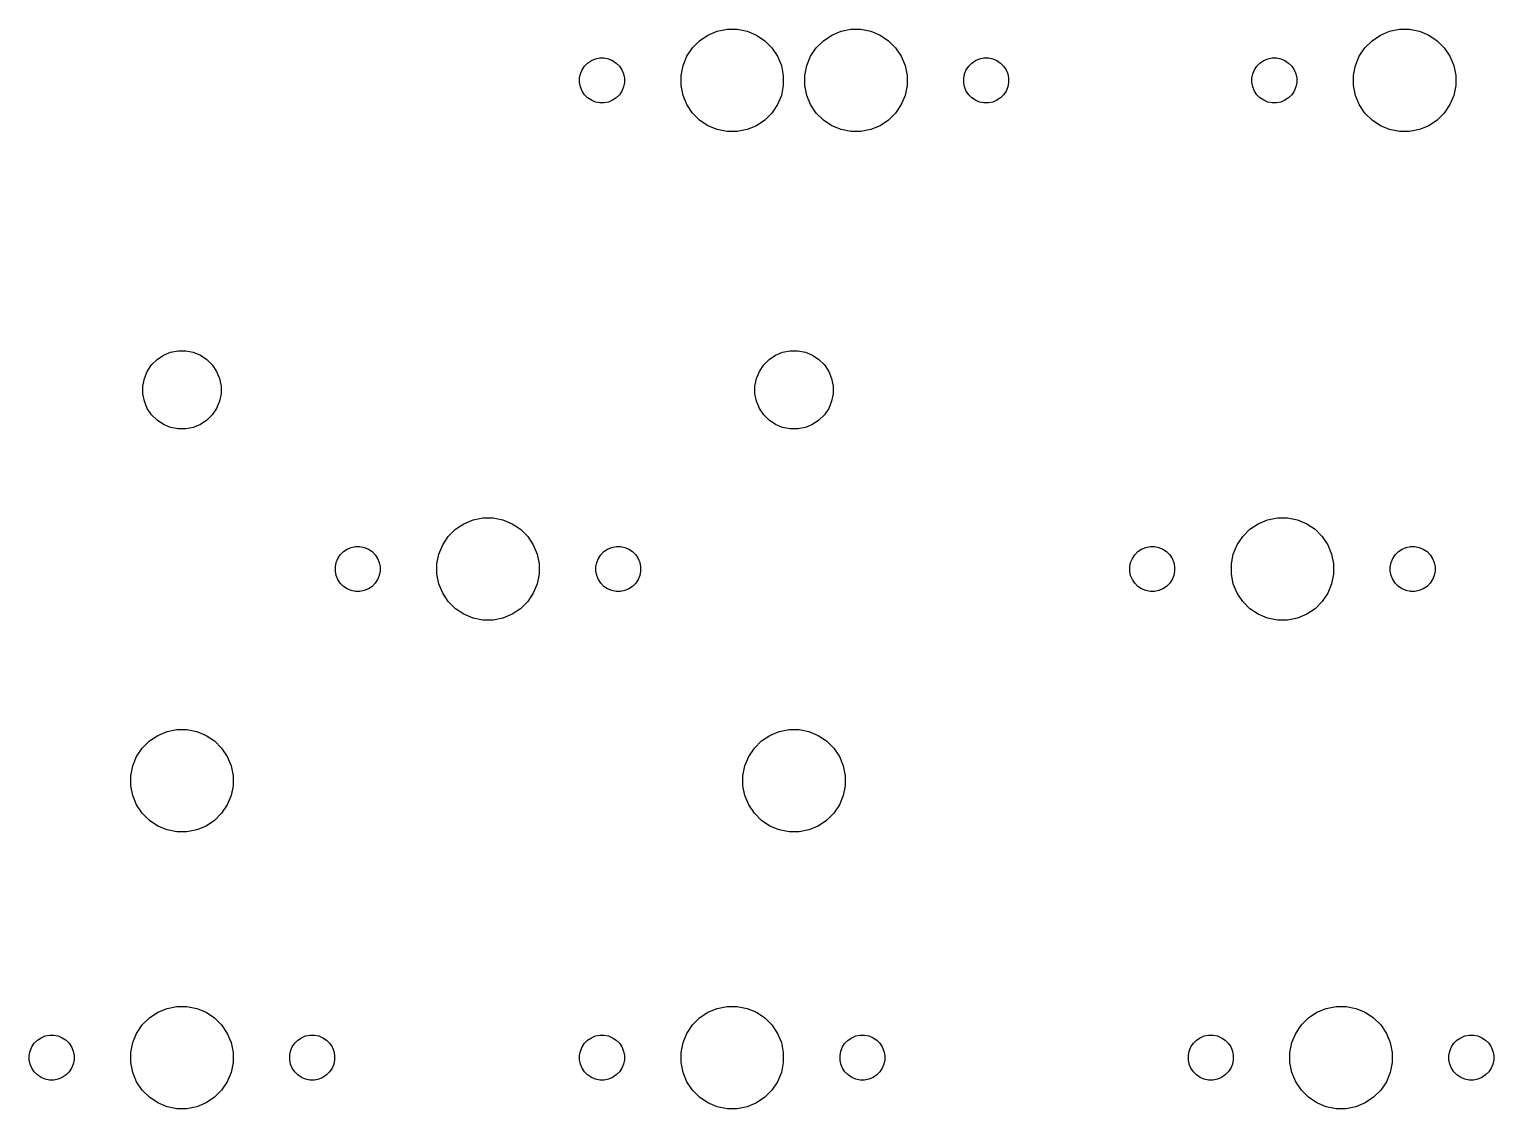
# Model space of a CAD drawing. Extents: x -26.1 to -7.5, y -7.6 to -2.3.
# Drawn here: x -21.389 to -19.141, y -6.548 to -4.891 of the extents above; entities that cross this region are included whole.
import ezdxf

# ---------------------------------------------------------------- set-up
doc = ezdxf.new("R2010")
doc.units = 0
doc.header["$MEASUREMENT"] = 0
doc.layers.add('BLACK', color=7, linetype='CONTINUOUS')

msp = doc.modelspace()

# ---------------------------------------------------------------- linework, layer by layer
at = {"layer": 'BLACK', "linetype": 'CONTINUOUS'}
for p, q in [((-20.36, -4.90903), (-20.3472, -4.90043)), ((-20.3472, -4.90043), (-20.3329, -4.89452)), ((-20.3329, -4.89452), (-20.3177, -4.8915)), ((-20.3177, -4.8915), (-20.3023, -4.8915)), ((-20.3023, -4.8915), (-20.2871, -4.89452)), ((-20.2871, -4.89452), (-20.2728, -4.90043)), ((-20.2728, -4.90043), (-20.26, -4.90903)), ((-20.17, -4.90903), (-20.1572, -4.90043)), ((-20.1572, -4.90043), (-20.1429, -4.89452)), ((-20.1429, -4.89452), (-20.1277, -4.8915)), ((-20.1277, -4.8915), (-20.1123, -4.8915)), ((-20.1123, -4.8915), (-20.0971, -4.89452)), ((-20.0971, -4.89452), (-20.0828, -4.90043)), ((-20.0828, -4.90043), (-20.07, -4.90903)), ((-19.3275, -4.90903), (-19.3147, -4.90043)), ((-19.3147, -4.90043), (-19.3004, -4.89452)), ((-19.3004, -4.89452), (-19.2852, -4.8915)), ((-19.2852, -4.8915), (-19.2698, -4.8915)), ((-19.2698, -4.8915), (-19.2546, -4.89452)), ((-19.2546, -4.89452), (-19.2403, -4.90043)), ((-19.2403, -4.90043), (-19.2275, -4.90903)), ((-20.3796, -4.93282), (-20.371, -4.91996)), ((-20.371, -4.91996), (-20.36, -4.90903)), ((-20.26, -4.90903), (-20.249, -4.91996)), ((-20.249, -4.91996), (-20.2404, -4.93282)), ((-20.1896, -4.93282), (-20.181, -4.91996)), ((-20.181, -4.91996), (-20.17, -4.90903)), ((-20.07, -4.90903), (-20.059, -4.91996)), ((-20.059, -4.91996), (-20.0504, -4.93282)), ((-19.3471, -4.93282), (-19.3385, -4.91996)), ((-19.3385, -4.91996), (-19.3275, -4.90903)), ((-19.2275, -4.90903), (-19.2165, -4.91996)), ((-19.2165, -4.91996), (-19.2079, -4.93282)), ((-20.5368, -4.94804), (-20.532, -4.94324)), ((-20.532, -4.94324), (-20.5263, -4.93947)), ((-20.5263, -4.93947), (-20.52, -4.93688)), ((-20.52, -4.93688), (-20.5134, -4.93555)), ((-20.5134, -4.93555), (-20.5066, -4.93555)), ((-20.5066, -4.93555), (-20.5, -4.93688)), ((-20.5, -4.93688), (-20.4937, -4.93947)), ((-20.4937, -4.93947), (-20.488, -4.94324)), ((-20.488, -4.94324), (-20.4832, -4.94804)), ((-20.3885, -4.96227), (-20.3855, -4.9471)), ((-20.3855, -4.9471), (-20.3796, -4.93282)), ((-20.2404, -4.93282), (-20.2345, -4.9471)), ((-20.2345, -4.9471), (-20.2315, -4.96227)), ((-20.1985, -4.96227), (-20.1955, -4.9471)), ((-20.1955, -4.9471), (-20.1896, -4.93282)), ((-20.0504, -4.93282), (-20.0445, -4.9471)), ((-20.0445, -4.9471), (-20.0415, -4.96227)), ((-19.9468, -4.94804), (-19.942, -4.94324)), ((-19.942, -4.94324), (-19.9363, -4.93947)), ((-19.9363, -4.93947), (-19.93, -4.93688)), ((-19.93, -4.93688), (-19.9234, -4.93555)), ((-19.9234, -4.93555), (-19.9166, -4.93555)), ((-19.9166, -4.93555), (-19.91, -4.93688)), ((-19.91, -4.93688), (-19.9037, -4.93947)), ((-19.9037, -4.93947), (-19.898, -4.94324)), ((-19.898, -4.94324), (-19.8932, -4.94804)), ((-19.5043, -4.94804), (-19.4995, -4.94324)), ((-19.4995, -4.94324), (-19.4938, -4.93947)), ((-19.4938, -4.93947), (-19.4875, -4.93688)), ((-19.4875, -4.93688), (-19.4809, -4.93555)), ((-19.4809, -4.93555), (-19.4741, -4.93555)), ((-19.4741, -4.93555), (-19.4675, -4.93688)), ((-19.4675, -4.93688), (-19.4612, -4.93947)), ((-19.4612, -4.93947), (-19.4555, -4.94324)), ((-19.4555, -4.94324), (-19.4507, -4.94804)), ((-19.356, -4.96227), (-19.353, -4.9471)), ((-19.353, -4.9471), (-19.3471, -4.93282)), ((-19.2079, -4.93282), (-19.202, -4.9471)), ((-19.202, -4.9471), (-19.199, -4.96227)), ((-20.5444, -4.96661), (-20.5431, -4.95995)), ((-20.5444, -4.97339), (-20.5444, -4.96661)), ((-20.5431, -4.95995), (-20.5405, -4.95368)), ((-20.5405, -4.95368), (-20.5368, -4.94804)), ((-20.4832, -4.94804), (-20.4795, -4.95368)), ((-20.4795, -4.95368), (-20.4769, -4.95995)), ((-20.4769, -4.95995), (-20.4756, -4.96661)), ((-20.4756, -4.96661), (-20.4756, -4.97339)), ((-20.3885, -4.97773), (-20.3885, -4.96227)), ((-20.2315, -4.96227), (-20.2315, -4.97773)), ((-20.1985, -4.97773), (-20.1985, -4.96227)), ((-20.0415, -4.96227), (-20.0415, -4.97773)), ((-19.9544, -4.96661), (-19.9531, -4.95995)), ((-19.9544, -4.97339), (-19.9544, -4.96661)), ((-19.9531, -4.95995), (-19.9505, -4.95368)), ((-19.9505, -4.95368), (-19.9468, -4.94804)), ((-19.8932, -4.94804), (-19.8895, -4.95368)), ((-19.8895, -4.95368), (-19.8869, -4.95995)), ((-19.8869, -4.95995), (-19.8856, -4.96661)), ((-19.8856, -4.96661), (-19.8856, -4.97339)), ((-19.5119, -4.96661), (-19.5106, -4.95995)), ((-19.5119, -4.97339), (-19.5119, -4.96661)), ((-19.5106, -4.95995), (-19.508, -4.95368)), ((-19.508, -4.95368), (-19.5043, -4.94804)), ((-19.4507, -4.94804), (-19.447, -4.95368)), ((-19.447, -4.95368), (-19.4444, -4.95995)), ((-19.4444, -4.95995), (-19.4431, -4.96661)), ((-19.4431, -4.96661), (-19.4431, -4.97339)), ((-19.356, -4.97773), (-19.356, -4.96227)), ((-19.199, -4.96227), (-19.199, -4.97773)), ((-20.5431, -4.98005), (-20.5444, -4.97339)), ((-20.5405, -4.98632), (-20.5431, -4.98005)), ((-20.5368, -4.99196), (-20.5405, -4.98632)), ((-20.532, -4.99676), (-20.5368, -4.99196)), ((-20.4832, -4.99196), (-20.488, -4.99676)), ((-20.4795, -4.98632), (-20.4832, -4.99196)), ((-20.4769, -4.98005), (-20.4795, -4.98632)), ((-20.4756, -4.97339), (-20.4769, -4.98005)), ((-20.3855, -4.9929), (-20.3885, -4.97773)), ((-20.2315, -4.97773), (-20.2345, -4.9929)), ((-20.1955, -4.9929), (-20.1985, -4.97773)), ((-20.0415, -4.97773), (-20.0445, -4.9929)), ((-19.9531, -4.98005), (-19.9544, -4.97339)), ((-19.9505, -4.98632), (-19.9531, -4.98005)), ((-19.9468, -4.99196), (-19.9505, -4.98632)), ((-19.942, -4.99676), (-19.9468, -4.99196)), ((-19.8932, -4.99196), (-19.898, -4.99676)), ((-19.8895, -4.98632), (-19.8932, -4.99196)), ((-19.8869, -4.98005), (-19.8895, -4.98632)), ((-19.8856, -4.97339), (-19.8869, -4.98005)), ((-19.5106, -4.98005), (-19.5119, -4.97339)), ((-19.508, -4.98632), (-19.5106, -4.98005)), ((-19.5043, -4.99196), (-19.508, -4.98632)), ((-19.4995, -4.99676), (-19.5043, -4.99196)), ((-19.4507, -4.99196), (-19.4555, -4.99676)), ((-19.447, -4.98632), (-19.4507, -4.99196)), ((-19.4444, -4.98005), (-19.447, -4.98632)), ((-19.4431, -4.97339), (-19.4444, -4.98005)), ((-19.353, -4.9929), (-19.356, -4.97773)), ((-19.199, -4.97773), (-19.202, -4.9929)), ((-20.5263, -5.00053), (-20.532, -4.99676)), ((-20.52, -5.00312), (-20.5263, -5.00053)), ((-20.5134, -5.00445), (-20.52, -5.00312)), ((-20.5066, -5.00445), (-20.5134, -5.00445)), ((-20.5, -5.00312), (-20.5066, -5.00445)), ((-20.4937, -5.00053), (-20.5, -5.00312)), ((-20.488, -4.99676), (-20.4937, -5.00053)), ((-20.3796, -5.00718), (-20.3855, -4.9929)), ((-20.371, -5.02004), (-20.3796, -5.00718)), ((-20.2404, -5.00718), (-20.249, -5.02004)), ((-20.2345, -4.9929), (-20.2404, -5.00718)), ((-20.1896, -5.00718), (-20.1955, -4.9929)), ((-20.181, -5.02004), (-20.1896, -5.00718)), ((-20.0504, -5.00718), (-20.059, -5.02004)), ((-20.0445, -4.9929), (-20.0504, -5.00718)), ((-19.9363, -5.00053), (-19.942, -4.99676)), ((-19.93, -5.00312), (-19.9363, -5.00053)), ((-19.9234, -5.00445), (-19.93, -5.00312)), ((-19.9166, -5.00445), (-19.9234, -5.00445)), ((-19.91, -5.00312), (-19.9166, -5.00445)), ((-19.9037, -5.00053), (-19.91, -5.00312)), ((-19.898, -4.99676), (-19.9037, -5.00053)), ((-19.4938, -5.00053), (-19.4995, -4.99676)), ((-19.4875, -5.00312), (-19.4938, -5.00053)), ((-19.4809, -5.00445), (-19.4875, -5.00312)), ((-19.4741, -5.00445), (-19.4809, -5.00445)), ((-19.4675, -5.00312), (-19.4741, -5.00445)), ((-19.4612, -5.00053), (-19.4675, -5.00312)), ((-19.4555, -4.99676), (-19.4612, -5.00053)), ((-19.3471, -5.00718), (-19.353, -4.9929)), ((-19.3385, -5.02004), (-19.3471, -5.00718)), ((-19.2079, -5.00718), (-19.2165, -5.02004)), ((-19.202, -4.9929), (-19.2079, -5.00718)), ((-20.36, -5.03097), (-20.371, -5.02004)), ((-20.3472, -5.03957), (-20.36, -5.03097)), ((-20.26, -5.03097), (-20.2728, -5.03957)), ((-20.249, -5.02004), (-20.26, -5.03097)), ((-20.17, -5.03097), (-20.181, -5.02004)), ((-20.1572, -5.03957), (-20.17, -5.03097)), ((-20.07, -5.03097), (-20.0828, -5.03957)), ((-20.059, -5.02004), (-20.07, -5.03097)), ((-19.3275, -5.03097), (-19.3385, -5.02004)), ((-19.3147, -5.03957), (-19.3275, -5.03097)), ((-19.2275, -5.03097), (-19.2403, -5.03957)), ((-19.2165, -5.02004), (-19.2275, -5.03097)), ((-20.3329, -5.04548), (-20.3472, -5.03957)), ((-20.3177, -5.0485), (-20.3329, -5.04548)), ((-20.3023, -5.0485), (-20.3177, -5.0485)), ((-20.2871, -5.04548), (-20.3023, -5.0485)), ((-20.2728, -5.03957), (-20.2871, -5.04548)), ((-20.1429, -5.04548), (-20.1572, -5.03957)), ((-20.1277, -5.0485), (-20.1429, -5.04548)), ((-20.1123, -5.0485), (-20.1277, -5.0485)), ((-20.0971, -5.04548), (-20.1123, -5.0485)), ((-20.0828, -5.03957), (-20.0971, -5.04548)), ((-19.3004, -5.04548), (-19.3147, -5.03957)), ((-19.2852, -5.0485), (-19.3004, -5.04548)), ((-19.2698, -5.0485), (-19.2852, -5.0485)), ((-19.2546, -5.04548), (-19.2698, -5.0485)), ((-19.2403, -5.03957), (-19.2546, -5.04548)), ((-21.1932, -5.39839), (-21.1834, -5.39183)), ((-21.1834, -5.39183), (-21.1725, -5.38731)), ((-21.1725, -5.38731), (-21.1609, -5.385)), ((-21.1609, -5.385), (-21.1491, -5.385)), ((-21.1491, -5.385), (-21.1375, -5.38731)), ((-21.1375, -5.38731), (-21.1266, -5.39183)), ((-21.1266, -5.39183), (-21.1168, -5.39839)), ((-20.2532, -5.39839), (-20.2434, -5.39183)), ((-20.2434, -5.39183), (-20.2325, -5.38731)), ((-20.2325, -5.38731), (-20.2209, -5.385)), ((-20.2209, -5.385), (-20.2091, -5.385)), ((-20.2091, -5.385), (-20.1975, -5.38731)), ((-20.1975, -5.38731), (-20.1866, -5.39183)), ((-20.1866, -5.39183), (-20.1768, -5.39839)), ((-21.2127, -5.4275), (-21.2082, -5.41658)), ((-21.2082, -5.41658), (-21.2016, -5.40675)), ((-21.2016, -5.40675), (-21.1932, -5.39839)), ((-21.1168, -5.39839), (-21.1084, -5.40675)), ((-21.1084, -5.40675), (-21.1018, -5.41658)), ((-21.1018, -5.41658), (-21.0973, -5.4275)), ((-20.2727, -5.4275), (-20.2682, -5.41658)), ((-20.2682, -5.41658), (-20.2616, -5.40675)), ((-20.2616, -5.40675), (-20.2532, -5.39839)), ((-20.1768, -5.39839), (-20.1684, -5.40675)), ((-20.1684, -5.40675), (-20.1618, -5.41658)), ((-20.1618, -5.41658), (-20.1573, -5.4275)), ((-21.215, -5.43909), (-21.2127, -5.4275)), ((-21.215, -5.45091), (-21.215, -5.43909)), ((-21.0973, -5.4275), (-21.095, -5.43909)), ((-21.095, -5.43909), (-21.095, -5.45091)), ((-20.275, -5.43909), (-20.2727, -5.4275)), ((-20.275, -5.45091), (-20.275, -5.43909)), ((-20.1573, -5.4275), (-20.155, -5.43909)), ((-20.155, -5.43909), (-20.155, -5.45091)), ((-21.2127, -5.4625), (-21.215, -5.45091)), ((-21.2082, -5.47342), (-21.2127, -5.4625)), ((-21.0973, -5.4625), (-21.1018, -5.47342)), ((-21.095, -5.45091), (-21.0973, -5.4625)), ((-20.2727, -5.4625), (-20.275, -5.45091)), ((-20.2682, -5.47342), (-20.2727, -5.4625)), ((-20.1573, -5.4625), (-20.1618, -5.47342)), ((-20.155, -5.45091), (-20.1573, -5.4625)), ((-21.2016, -5.48325), (-21.2082, -5.47342)), ((-21.1932, -5.49161), (-21.2016, -5.48325)), ((-21.1084, -5.48325), (-21.1168, -5.49161)), ((-21.1018, -5.47342), (-21.1084, -5.48325)), ((-20.2616, -5.48325), (-20.2682, -5.47342)), ((-20.2532, -5.49161), (-20.2616, -5.48325)), ((-20.1684, -5.48325), (-20.1768, -5.49161)), ((-20.1618, -5.47342), (-20.1684, -5.48325)), ((-21.1834, -5.49817), (-21.1932, -5.49161)), ((-21.1725, -5.50269), (-21.1834, -5.49817)), ((-21.1609, -5.505), (-21.1725, -5.50269)), ((-21.1491, -5.505), (-21.1609, -5.505)), ((-21.1375, -5.50269), (-21.1491, -5.505)), ((-21.1266, -5.49817), (-21.1375, -5.50269)), ((-21.1168, -5.49161), (-21.1266, -5.49817)), ((-20.2434, -5.49817), (-20.2532, -5.49161)), ((-20.2325, -5.50269), (-20.2434, -5.49817)), ((-20.2209, -5.505), (-20.2325, -5.50269)), ((-20.2091, -5.505), (-20.2209, -5.505)), ((-20.1975, -5.50269), (-20.2091, -5.505)), ((-20.1866, -5.49817), (-20.1975, -5.50269)), ((-20.1768, -5.49161), (-20.1866, -5.49817)), ((-20.7079, -5.64452), (-20.6927, -5.6415)), ((-20.6927, -5.6415), (-20.6773, -5.6415)), ((-20.6773, -5.6415), (-20.6621, -5.64452)), ((-19.4879, -5.64452), (-19.4727, -5.6415)), ((-19.4727, -5.6415), (-19.4573, -5.6415)), ((-19.4573, -5.6415), (-19.4421, -5.64452)), ((-20.746, -5.66996), (-20.735, -5.65903)), ((-20.735, -5.65903), (-20.7222, -5.65043)), ((-20.7222, -5.65043), (-20.7079, -5.64452)), ((-20.6621, -5.64452), (-20.6478, -5.65043)), ((-20.6478, -5.65043), (-20.635, -5.65903)), ((-20.635, -5.65903), (-20.624, -5.66996)), ((-19.526, -5.66996), (-19.515, -5.65903)), ((-19.515, -5.65903), (-19.5022, -5.65043)), ((-19.5022, -5.65043), (-19.4879, -5.64452)), ((-19.4421, -5.64452), (-19.4278, -5.65043)), ((-19.4278, -5.65043), (-19.415, -5.65903)), ((-19.415, -5.65903), (-19.404, -5.66996)), ((-20.9013, -5.68947), (-20.895, -5.68688)), ((-20.895, -5.68688), (-20.8884, -5.68555)), ((-20.8884, -5.68555), (-20.8816, -5.68555)), ((-20.8816, -5.68555), (-20.875, -5.68688)), ((-20.875, -5.68688), (-20.8687, -5.68947)), ((-20.7605, -5.6971), (-20.7546, -5.68282)), ((-20.7546, -5.68282), (-20.746, -5.66996)), ((-20.624, -5.66996), (-20.6154, -5.68282)), ((-20.6154, -5.68282), (-20.6095, -5.6971)), ((-20.5013, -5.68947), (-20.495, -5.68688)), ((-20.495, -5.68688), (-20.4884, -5.68555)), ((-20.4884, -5.68555), (-20.4816, -5.68555)), ((-20.4816, -5.68555), (-20.475, -5.68688)), ((-20.475, -5.68688), (-20.4687, -5.68947)), ((-19.6813, -5.68947), (-19.675, -5.68688)), ((-19.675, -5.68688), (-19.6684, -5.68555)), ((-19.6684, -5.68555), (-19.6616, -5.68555)), ((-19.6616, -5.68555), (-19.655, -5.68688)), ((-19.655, -5.68688), (-19.6487, -5.68947)), ((-19.5405, -5.6971), (-19.5346, -5.68282)), ((-19.5346, -5.68282), (-19.526, -5.66996)), ((-19.404, -5.66996), (-19.3954, -5.68282)), ((-19.3954, -5.68282), (-19.3895, -5.6971)), ((-19.2813, -5.68947), (-19.275, -5.68688)), ((-19.275, -5.68688), (-19.2684, -5.68555)), ((-19.2684, -5.68555), (-19.2616, -5.68555)), ((-19.2616, -5.68555), (-19.255, -5.68688)), ((-19.255, -5.68688), (-19.2487, -5.68947)), ((-20.9194, -5.71661), (-20.9181, -5.70995)), ((-20.9181, -5.70995), (-20.9155, -5.70368)), ((-20.9155, -5.70368), (-20.9118, -5.69804)), ((-20.9118, -5.69804), (-20.907, -5.69324)), ((-20.907, -5.69324), (-20.9013, -5.68947)), ((-20.8687, -5.68947), (-20.863, -5.69324)), ((-20.863, -5.69324), (-20.8582, -5.69804)), ((-20.8582, -5.69804), (-20.8545, -5.70368)), ((-20.8545, -5.70368), (-20.8519, -5.70995)), ((-20.8519, -5.70995), (-20.8506, -5.71661)), ((-20.7635, -5.71227), (-20.7605, -5.6971)), ((-20.6095, -5.6971), (-20.6065, -5.71227)), ((-20.5194, -5.71661), (-20.5181, -5.70995)), ((-20.5181, -5.70995), (-20.5155, -5.70368)), ((-20.5155, -5.70368), (-20.5118, -5.69804)), ((-20.5118, -5.69804), (-20.507, -5.69324)), ((-20.507, -5.69324), (-20.5013, -5.68947)), ((-20.4687, -5.68947), (-20.463, -5.69324)), ((-20.463, -5.69324), (-20.4582, -5.69804)), ((-20.4582, -5.69804), (-20.4545, -5.70368)), ((-20.4545, -5.70368), (-20.4519, -5.70995)), ((-20.4519, -5.70995), (-20.4506, -5.71661)), ((-19.6994, -5.71661), (-19.6981, -5.70995)), ((-19.6981, -5.70995), (-19.6955, -5.70368)), ((-19.6955, -5.70368), (-19.6918, -5.69804)), ((-19.6918, -5.69804), (-19.687, -5.69324)), ((-19.687, -5.69324), (-19.6813, -5.68947)), ((-19.6487, -5.68947), (-19.643, -5.69324)), ((-19.643, -5.69324), (-19.6382, -5.69804)), ((-19.6382, -5.69804), (-19.6345, -5.70368)), ((-19.6345, -5.70368), (-19.6319, -5.70995)), ((-19.6319, -5.70995), (-19.6306, -5.71661)), ((-19.5435, -5.71227), (-19.5405, -5.6971)), ((-19.3895, -5.6971), (-19.3865, -5.71227)), ((-19.2994, -5.71661), (-19.2981, -5.70995)), ((-19.2981, -5.70995), (-19.2955, -5.70368)), ((-19.2955, -5.70368), (-19.2918, -5.69804)), ((-19.2918, -5.69804), (-19.287, -5.69324)), ((-19.287, -5.69324), (-19.2813, -5.68947)), ((-19.2487, -5.68947), (-19.243, -5.69324)), ((-19.243, -5.69324), (-19.2382, -5.69804)), ((-19.2382, -5.69804), (-19.2345, -5.70368)), ((-19.2345, -5.70368), (-19.2319, -5.70995)), ((-19.2319, -5.70995), (-19.2306, -5.71661)), ((-20.9194, -5.72339), (-20.9194, -5.71661)), ((-20.9181, -5.73005), (-20.9194, -5.72339)), ((-20.9155, -5.73632), (-20.9181, -5.73005)), ((-20.8519, -5.73005), (-20.8545, -5.73632)), ((-20.8506, -5.72339), (-20.8519, -5.73005)), ((-20.8506, -5.71661), (-20.8506, -5.72339)), ((-20.7635, -5.72773), (-20.7635, -5.71227)), ((-20.7605, -5.7429), (-20.7635, -5.72773)), ((-20.6065, -5.72773), (-20.6095, -5.7429)), ((-20.6065, -5.71227), (-20.6065, -5.72773)), ((-20.5194, -5.72339), (-20.5194, -5.71661)), ((-20.5181, -5.73005), (-20.5194, -5.72339)), ((-20.5155, -5.73632), (-20.5181, -5.73005)), ((-20.4519, -5.73005), (-20.4545, -5.73632)), ((-20.4506, -5.72339), (-20.4519, -5.73005)), ((-20.4506, -5.71661), (-20.4506, -5.72339)), ((-19.6994, -5.72339), (-19.6994, -5.71661)), ((-19.6981, -5.73005), (-19.6994, -5.72339)), ((-19.6955, -5.73632), (-19.6981, -5.73005)), ((-19.6319, -5.73005), (-19.6345, -5.73632)), ((-19.6306, -5.72339), (-19.6319, -5.73005)), ((-19.6306, -5.71661), (-19.6306, -5.72339)), ((-19.5435, -5.72773), (-19.5435, -5.71227)), ((-19.5405, -5.7429), (-19.5435, -5.72773)), ((-19.3865, -5.72773), (-19.3895, -5.7429)), ((-19.3865, -5.71227), (-19.3865, -5.72773)), ((-19.2994, -5.72339), (-19.2994, -5.71661)), ((-19.2981, -5.73005), (-19.2994, -5.72339)), ((-19.2955, -5.73632), (-19.2981, -5.73005)), ((-19.2319, -5.73005), (-19.2345, -5.73632)), ((-19.2306, -5.72339), (-19.2319, -5.73005)), ((-19.2306, -5.71661), (-19.2306, -5.72339)), ((-20.9118, -5.74196), (-20.9155, -5.73632)), ((-20.907, -5.74676), (-20.9118, -5.74196)), ((-20.9013, -5.75053), (-20.907, -5.74676)), ((-20.895, -5.75312), (-20.9013, -5.75053)), ((-20.8884, -5.75445), (-20.895, -5.75312)), ((-20.8816, -5.75445), (-20.8884, -5.75445)), ((-20.875, -5.75312), (-20.8816, -5.75445)), ((-20.8687, -5.75053), (-20.875, -5.75312)), ((-20.863, -5.74676), (-20.8687, -5.75053)), ((-20.8582, -5.74196), (-20.863, -5.74676)), ((-20.8545, -5.73632), (-20.8582, -5.74196)), ((-20.7546, -5.75718), (-20.7605, -5.7429)), ((-20.6095, -5.7429), (-20.6154, -5.75718)), ((-20.5118, -5.74196), (-20.5155, -5.73632)), ((-20.507, -5.74676), (-20.5118, -5.74196)), ((-20.5013, -5.75053), (-20.507, -5.74676)), ((-20.495, -5.75312), (-20.5013, -5.75053)), ((-20.4884, -5.75445), (-20.495, -5.75312)), ((-20.4816, -5.75445), (-20.4884, -5.75445)), ((-20.475, -5.75312), (-20.4816, -5.75445)), ((-20.4687, -5.75053), (-20.475, -5.75312)), ((-20.463, -5.74676), (-20.4687, -5.75053)), ((-20.4582, -5.74196), (-20.463, -5.74676)), ((-20.4545, -5.73632), (-20.4582, -5.74196)), ((-19.6918, -5.74196), (-19.6955, -5.73632)), ((-19.687, -5.74676), (-19.6918, -5.74196)), ((-19.6813, -5.75053), (-19.687, -5.74676)), ((-19.675, -5.75312), (-19.6813, -5.75053)), ((-19.6684, -5.75445), (-19.675, -5.75312)), ((-19.6616, -5.75445), (-19.6684, -5.75445)), ((-19.655, -5.75312), (-19.6616, -5.75445)), ((-19.6487, -5.75053), (-19.655, -5.75312)), ((-19.643, -5.74676), (-19.6487, -5.75053)), ((-19.6382, -5.74196), (-19.643, -5.74676)), ((-19.6345, -5.73632), (-19.6382, -5.74196)), ((-19.5346, -5.75718), (-19.5405, -5.7429)), ((-19.3895, -5.7429), (-19.3954, -5.75718)), ((-19.2918, -5.74196), (-19.2955, -5.73632)), ((-19.287, -5.74676), (-19.2918, -5.74196)), ((-19.2813, -5.75053), (-19.287, -5.74676)), ((-19.275, -5.75312), (-19.2813, -5.75053)), ((-19.2684, -5.75445), (-19.275, -5.75312)), ((-19.2616, -5.75445), (-19.2684, -5.75445)), ((-19.255, -5.75312), (-19.2616, -5.75445)), ((-19.2487, -5.75053), (-19.255, -5.75312)), ((-19.243, -5.74676), (-19.2487, -5.75053)), ((-19.2382, -5.74196), (-19.243, -5.74676)), ((-19.2345, -5.73632), (-19.2382, -5.74196)), ((-20.746, -5.77004), (-20.7546, -5.75718)), ((-20.735, -5.78097), (-20.746, -5.77004)), ((-20.624, -5.77004), (-20.635, -5.78097)), ((-20.6154, -5.75718), (-20.624, -5.77004)), ((-19.526, -5.77004), (-19.5346, -5.75718)), ((-19.515, -5.78097), (-19.526, -5.77004)), ((-19.404, -5.77004), (-19.415, -5.78097)), ((-19.3954, -5.75718), (-19.404, -5.77004)), ((-20.7222, -5.78957), (-20.735, -5.78097)), ((-20.7079, -5.79548), (-20.7222, -5.78957)), ((-20.6927, -5.7985), (-20.7079, -5.79548)), ((-20.6773, -5.7985), (-20.6927, -5.7985)), ((-20.6621, -5.79548), (-20.6773, -5.7985)), ((-20.6478, -5.78957), (-20.6621, -5.79548)), ((-20.635, -5.78097), (-20.6478, -5.78957)), ((-19.5022, -5.78957), (-19.515, -5.78097)), ((-19.4879, -5.79548), (-19.5022, -5.78957)), ((-19.4727, -5.7985), (-19.4879, -5.79548)), ((-19.4573, -5.7985), (-19.4727, -5.7985)), ((-19.4421, -5.79548), (-19.4573, -5.7985)), ((-19.4278, -5.78957), (-19.4421, -5.79548)), ((-19.415, -5.78097), (-19.4278, -5.78957)), ((-21.205, -5.98403), (-21.1922, -5.97543)), ((-21.1922, -5.97543), (-21.1779, -5.96952)), ((-21.1779, -5.96952), (-21.1627, -5.9665)), ((-21.1627, -5.9665), (-21.1473, -5.9665)), ((-21.1473, -5.9665), (-21.1321, -5.96952)), ((-21.1321, -5.96952), (-21.1178, -5.97543)), ((-21.1178, -5.97543), (-21.105, -5.98403)), ((-20.265, -5.98403), (-20.2522, -5.97543)), ((-20.2522, -5.97543), (-20.2379, -5.96952)), ((-20.2379, -5.96952), (-20.2227, -5.9665)), ((-20.2227, -5.9665), (-20.2073, -5.9665)), ((-20.2073, -5.9665), (-20.1921, -5.96952)), ((-20.1921, -5.96952), (-20.1778, -5.97543)), ((-20.1778, -5.97543), (-20.165, -5.98403)), ((-21.2246, -6.00782), (-21.216, -5.99496)), ((-21.216, -5.99496), (-21.205, -5.98403)), ((-21.105, -5.98403), (-21.094, -5.99496)), ((-21.094, -5.99496), (-21.0854, -6.00782)), ((-20.2846, -6.00782), (-20.276, -5.99496)), ((-20.276, -5.99496), (-20.265, -5.98403)), ((-20.165, -5.98403), (-20.154, -5.99496)), ((-20.154, -5.99496), (-20.1454, -6.00782)), ((-21.2335, -6.03727), (-21.2305, -6.0221)), ((-21.2305, -6.0221), (-21.2246, -6.00782)), ((-21.0854, -6.00782), (-21.0795, -6.0221)), ((-21.0795, -6.0221), (-21.0765, -6.03727)), ((-20.2935, -6.03727), (-20.2905, -6.0221)), ((-20.2905, -6.0221), (-20.2846, -6.00782)), ((-20.1454, -6.00782), (-20.1395, -6.0221)), ((-20.1395, -6.0221), (-20.1365, -6.03727)), ((-21.2335, -6.05273), (-21.2335, -6.03727)), ((-21.0765, -6.03727), (-21.0765, -6.05273)), ((-20.2935, -6.05273), (-20.2935, -6.03727)), ((-20.1365, -6.03727), (-20.1365, -6.05273)), ((-21.2305, -6.0679), (-21.2335, -6.05273)), ((-21.2246, -6.08218), (-21.2305, -6.0679)), ((-21.0795, -6.0679), (-21.0854, -6.08218)), ((-21.0765, -6.05273), (-21.0795, -6.0679)), ((-20.2905, -6.0679), (-20.2935, -6.05273)), ((-20.2846, -6.08218), (-20.2905, -6.0679)), ((-20.1395, -6.0679), (-20.1454, -6.08218)), ((-20.1365, -6.05273), (-20.1395, -6.0679)), ((-21.216, -6.09504), (-21.2246, -6.08218)), ((-21.0854, -6.08218), (-21.094, -6.09504)), ((-20.276, -6.09504), (-20.2846, -6.08218)), ((-20.1454, -6.08218), (-20.154, -6.09504)), ((-21.205, -6.10597), (-21.216, -6.09504)), ((-21.1922, -6.11457), (-21.205, -6.10597)), ((-21.1779, -6.12048), (-21.1922, -6.11457)), ((-21.1178, -6.11457), (-21.1321, -6.12048)), ((-21.105, -6.10597), (-21.1178, -6.11457)), ((-21.094, -6.09504), (-21.105, -6.10597)), ((-20.265, -6.10597), (-20.276, -6.09504)), ((-20.2522, -6.11457), (-20.265, -6.10597)), ((-20.2379, -6.12048), (-20.2522, -6.11457)), ((-20.1778, -6.11457), (-20.1921, -6.12048)), ((-20.165, -6.10597), (-20.1778, -6.11457)), ((-20.154, -6.09504), (-20.165, -6.10597)), ((-21.1627, -6.1235), (-21.1779, -6.12048)), ((-21.1473, -6.1235), (-21.1627, -6.1235)), ((-21.1321, -6.12048), (-21.1473, -6.1235)), ((-20.2227, -6.1235), (-20.2379, -6.12048)), ((-20.2073, -6.1235), (-20.2227, -6.1235)), ((-20.1921, -6.12048), (-20.2073, -6.1235)), ((-21.216, -6.41996), (-21.205, -6.40903)), ((-21.205, -6.40903), (-21.1922, -6.40043)), ((-21.1922, -6.40043), (-21.1779, -6.39452)), ((-21.1779, -6.39452), (-21.1627, -6.3915)), ((-21.1627, -6.3915), (-21.1473, -6.3915)), ((-21.1473, -6.3915), (-21.1321, -6.39452)), ((-21.1321, -6.39452), (-21.1178, -6.40043)), ((-21.1178, -6.40043), (-21.105, -6.40903)), ((-21.105, -6.40903), (-21.094, -6.41996)), ((-20.371, -6.41996), (-20.36, -6.40903)), ((-20.36, -6.40903), (-20.3472, -6.40043)), ((-20.3472, -6.40043), (-20.3329, -6.39452)), ((-20.3329, -6.39452), (-20.3177, -6.3915)), ((-20.3177, -6.3915), (-20.3023, -6.3915)), ((-20.3023, -6.3915), (-20.2871, -6.39452)), ((-20.2871, -6.39452), (-20.2728, -6.40043)), ((-20.2728, -6.40043), (-20.26, -6.40903)), ((-20.26, -6.40903), (-20.249, -6.41996)), ((-19.436, -6.41996), (-19.425, -6.40903)), ((-19.425, -6.40903), (-19.4122, -6.40043)), ((-19.4122, -6.40043), (-19.3979, -6.39452)), ((-19.3979, -6.39452), (-19.3827, -6.3915)), ((-19.3827, -6.3915), (-19.3673, -6.3915)), ((-19.3673, -6.3915), (-19.3521, -6.39452)), ((-19.3521, -6.39452), (-19.3378, -6.40043)), ((-19.3378, -6.40043), (-19.325, -6.40903)), ((-19.325, -6.40903), (-19.314, -6.41996)), ((-21.2246, -6.43282), (-21.216, -6.41996)), ((-21.094, -6.41996), (-21.0854, -6.43282)), ((-20.3796, -6.43282), (-20.371, -6.41996)), ((-20.249, -6.41996), (-20.2404, -6.43282)), ((-19.4446, -6.43282), (-19.436, -6.41996)), ((-19.314, -6.41996), (-19.3054, -6.43282)), ((-21.3881, -6.45995), (-21.3855, -6.45368)), ((-21.3855, -6.45368), (-21.3818, -6.44804)), ((-21.3818, -6.44804), (-21.377, -6.44324)), ((-21.377, -6.44324), (-21.3713, -6.43947)), ((-21.3713, -6.43947), (-21.365, -6.43688)), ((-21.365, -6.43688), (-21.3584, -6.43555)), ((-21.3584, -6.43555), (-21.3516, -6.43555)), ((-21.3516, -6.43555), (-21.345, -6.43688)), ((-21.345, -6.43688), (-21.3387, -6.43947)), ((-21.3387, -6.43947), (-21.333, -6.44324)), ((-21.333, -6.44324), (-21.3282, -6.44804)), ((-21.3282, -6.44804), (-21.3245, -6.45368)), ((-21.3245, -6.45368), (-21.3219, -6.45995)), ((-21.2335, -6.46227), (-21.2305, -6.4471)), ((-21.2305, -6.4471), (-21.2246, -6.43282)), ((-21.0854, -6.43282), (-21.0795, -6.4471)), ((-21.0795, -6.4471), (-21.0765, -6.46227)), ((-20.9881, -6.45995), (-20.9855, -6.45368)), ((-20.9855, -6.45368), (-20.9818, -6.44804)), ((-20.9818, -6.44804), (-20.977, -6.44324)), ((-20.977, -6.44324), (-20.9713, -6.43947)), ((-20.9713, -6.43947), (-20.965, -6.43688)), ((-20.965, -6.43688), (-20.9584, -6.43555)), ((-20.9584, -6.43555), (-20.9516, -6.43555)), ((-20.9516, -6.43555), (-20.945, -6.43688)), ((-20.945, -6.43688), (-20.9387, -6.43947)), ((-20.9387, -6.43947), (-20.933, -6.44324)), ((-20.933, -6.44324), (-20.9282, -6.44804)), ((-20.9282, -6.44804), (-20.9245, -6.45368)), ((-20.9245, -6.45368), (-20.9219, -6.45995)), ((-20.5431, -6.45995), (-20.5405, -6.45368)), ((-20.5405, -6.45368), (-20.5368, -6.44804)), ((-20.5368, -6.44804), (-20.532, -6.44324)), ((-20.532, -6.44324), (-20.5263, -6.43947)), ((-20.5263, -6.43947), (-20.52, -6.43688)), ((-20.52, -6.43688), (-20.5134, -6.43555)), ((-20.5134, -6.43555), (-20.5066, -6.43555)), ((-20.5066, -6.43555), (-20.5, -6.43688)), ((-20.5, -6.43688), (-20.4937, -6.43947)), ((-20.4937, -6.43947), (-20.488, -6.44324)), ((-20.488, -6.44324), (-20.4832, -6.44804)), ((-20.4832, -6.44804), (-20.4795, -6.45368)), ((-20.4795, -6.45368), (-20.4769, -6.45995)), ((-20.3885, -6.46227), (-20.3855, -6.4471)), ((-20.3855, -6.4471), (-20.3796, -6.43282)), ((-20.2404, -6.43282), (-20.2345, -6.4471)), ((-20.2345, -6.4471), (-20.2315, -6.46227)), ((-20.1431, -6.45995), (-20.1405, -6.45368)), ((-20.1405, -6.45368), (-20.1368, -6.44804)), ((-20.1368, -6.44804), (-20.132, -6.44324)), ((-20.132, -6.44324), (-20.1263, -6.43947)), ((-20.1263, -6.43947), (-20.12, -6.43688)), ((-20.12, -6.43688), (-20.1134, -6.43555)), ((-20.1134, -6.43555), (-20.1066, -6.43555)), ((-20.1066, -6.43555), (-20.1, -6.43688)), ((-20.1, -6.43688), (-20.0937, -6.43947)), ((-20.0937, -6.43947), (-20.088, -6.44324)), ((-20.088, -6.44324), (-20.0832, -6.44804)), ((-20.0832, -6.44804), (-20.0795, -6.45368)), ((-20.0795, -6.45368), (-20.0769, -6.45995)), ((-19.6081, -6.45995), (-19.6055, -6.45368)), ((-19.6055, -6.45368), (-19.6018, -6.44804)), ((-19.6018, -6.44804), (-19.597, -6.44324)), ((-19.597, -6.44324), (-19.5913, -6.43947)), ((-19.5913, -6.43947), (-19.585, -6.43688)), ((-19.585, -6.43688), (-19.5784, -6.43555)), ((-19.5784, -6.43555), (-19.5716, -6.43555)), ((-19.5716, -6.43555), (-19.565, -6.43688)), ((-19.565, -6.43688), (-19.5587, -6.43947)), ((-19.5587, -6.43947), (-19.553, -6.44324)), ((-19.553, -6.44324), (-19.5482, -6.44804)), ((-19.5482, -6.44804), (-19.5445, -6.45368)), ((-19.5445, -6.45368), (-19.5419, -6.45995)), ((-19.4535, -6.46227), (-19.4505, -6.4471)), ((-19.4505, -6.4471), (-19.4446, -6.43282)), ((-19.3054, -6.43282), (-19.2995, -6.4471)), ((-19.2995, -6.4471), (-19.2965, -6.46227)), ((-19.2081, -6.45995), (-19.2055, -6.45368)), ((-19.2055, -6.45368), (-19.2018, -6.44804)), ((-19.2018, -6.44804), (-19.197, -6.44324)), ((-19.197, -6.44324), (-19.1913, -6.43947)), ((-19.1913, -6.43947), (-19.185, -6.43688)), ((-19.185, -6.43688), (-19.1784, -6.43555)), ((-19.1784, -6.43555), (-19.1716, -6.43555)), ((-19.1716, -6.43555), (-19.165, -6.43688)), ((-19.165, -6.43688), (-19.1587, -6.43947)), ((-19.1587, -6.43947), (-19.153, -6.44324)), ((-19.153, -6.44324), (-19.1482, -6.44804)), ((-19.1482, -6.44804), (-19.1445, -6.45368)), ((-19.1445, -6.45368), (-19.1419, -6.45995)), ((-21.3894, -6.46661), (-21.3881, -6.45995)), ((-21.3894, -6.47339), (-21.3894, -6.46661)), ((-21.3881, -6.48005), (-21.3894, -6.47339)), ((-21.3219, -6.45995), (-21.3206, -6.46661)), ((-21.3206, -6.47339), (-21.3219, -6.48005)), ((-21.3206, -6.46661), (-21.3206, -6.47339)), ((-21.2335, -6.47773), (-21.2335, -6.46227)), ((-21.0765, -6.46227), (-21.0765, -6.47773)), ((-20.9894, -6.46661), (-20.9881, -6.45995)), ((-20.9894, -6.47339), (-20.9894, -6.46661)), ((-20.9881, -6.48005), (-20.9894, -6.47339)), ((-20.9219, -6.45995), (-20.9206, -6.46661)), ((-20.9206, -6.47339), (-20.9219, -6.48005)), ((-20.9206, -6.46661), (-20.9206, -6.47339)), ((-20.5444, -6.46661), (-20.5431, -6.45995)), ((-20.5444, -6.47339), (-20.5444, -6.46661)), ((-20.5431, -6.48005), (-20.5444, -6.47339)), ((-20.4769, -6.45995), (-20.4756, -6.46661)), ((-20.4756, -6.47339), (-20.4769, -6.48005)), ((-20.4756, -6.46661), (-20.4756, -6.47339)), ((-20.3885, -6.47773), (-20.3885, -6.46227)), ((-20.2315, -6.46227), (-20.2315, -6.47773)), ((-20.1444, -6.46661), (-20.1431, -6.45995)), ((-20.1444, -6.47339), (-20.1444, -6.46661)), ((-20.1431, -6.48005), (-20.1444, -6.47339)), ((-20.0769, -6.45995), (-20.0756, -6.46661)), ((-20.0756, -6.47339), (-20.0769, -6.48005)), ((-20.0756, -6.46661), (-20.0756, -6.47339)), ((-19.6094, -6.46661), (-19.6081, -6.45995)), ((-19.6094, -6.47339), (-19.6094, -6.46661)), ((-19.6081, -6.48005), (-19.6094, -6.47339)), ((-19.5419, -6.45995), (-19.5406, -6.46661)), ((-19.5406, -6.47339), (-19.5419, -6.48005)), ((-19.5406, -6.46661), (-19.5406, -6.47339)), ((-19.4535, -6.47773), (-19.4535, -6.46227)), ((-19.2965, -6.46227), (-19.2965, -6.47773)), ((-19.2094, -6.46661), (-19.2081, -6.45995)), ((-19.2094, -6.47339), (-19.2094, -6.46661)), ((-19.2081, -6.48005), (-19.2094, -6.47339)), ((-19.1419, -6.45995), (-19.1406, -6.46661)), ((-19.1406, -6.47339), (-19.1419, -6.48005)), ((-19.1406, -6.46661), (-19.1406, -6.47339)), ((-21.3855, -6.48632), (-21.3881, -6.48005)), ((-21.3818, -6.49196), (-21.3855, -6.48632)), ((-21.377, -6.49676), (-21.3818, -6.49196)), ((-21.3713, -6.50053), (-21.377, -6.49676)), ((-21.333, -6.49676), (-21.3387, -6.50053)), ((-21.3282, -6.49196), (-21.333, -6.49676)), ((-21.3245, -6.48632), (-21.3282, -6.49196)), ((-21.3219, -6.48005), (-21.3245, -6.48632)), ((-21.2305, -6.4929), (-21.2335, -6.47773)), ((-21.2246, -6.50718), (-21.2305, -6.4929)), ((-21.0795, -6.4929), (-21.0854, -6.50718)), ((-21.0765, -6.47773), (-21.0795, -6.4929)), ((-20.9855, -6.48632), (-20.9881, -6.48005)), ((-20.9818, -6.49196), (-20.9855, -6.48632)), ((-20.977, -6.49676), (-20.9818, -6.49196)), ((-20.9713, -6.50053), (-20.977, -6.49676)), ((-20.933, -6.49676), (-20.9387, -6.50053)), ((-20.9282, -6.49196), (-20.933, -6.49676)), ((-20.9245, -6.48632), (-20.9282, -6.49196)), ((-20.9219, -6.48005), (-20.9245, -6.48632)), ((-20.5405, -6.48632), (-20.5431, -6.48005)), ((-20.5368, -6.49196), (-20.5405, -6.48632)), ((-20.532, -6.49676), (-20.5368, -6.49196)), ((-20.5263, -6.50053), (-20.532, -6.49676)), ((-20.488, -6.49676), (-20.4937, -6.50053)), ((-20.4832, -6.49196), (-20.488, -6.49676)), ((-20.4795, -6.48632), (-20.4832, -6.49196)), ((-20.4769, -6.48005), (-20.4795, -6.48632)), ((-20.3855, -6.4929), (-20.3885, -6.47773)), ((-20.3796, -6.50718), (-20.3855, -6.4929)), ((-20.2345, -6.4929), (-20.2404, -6.50718)), ((-20.2315, -6.47773), (-20.2345, -6.4929)), ((-20.1405, -6.48632), (-20.1431, -6.48005)), ((-20.1368, -6.49196), (-20.1405, -6.48632)), ((-20.132, -6.49676), (-20.1368, -6.49196)), ((-20.1263, -6.50053), (-20.132, -6.49676)), ((-20.088, -6.49676), (-20.0937, -6.50053)), ((-20.0832, -6.49196), (-20.088, -6.49676)), ((-20.0795, -6.48632), (-20.0832, -6.49196)), ((-20.0769, -6.48005), (-20.0795, -6.48632)), ((-19.6055, -6.48632), (-19.6081, -6.48005)), ((-19.6018, -6.49196), (-19.6055, -6.48632)), ((-19.597, -6.49676), (-19.6018, -6.49196)), ((-19.5913, -6.50053), (-19.597, -6.49676)), ((-19.553, -6.49676), (-19.5587, -6.50053)), ((-19.5482, -6.49196), (-19.553, -6.49676)), ((-19.5445, -6.48632), (-19.5482, -6.49196)), ((-19.5419, -6.48005), (-19.5445, -6.48632)), ((-19.4505, -6.4929), (-19.4535, -6.47773)), ((-19.4446, -6.50718), (-19.4505, -6.4929)), ((-19.2995, -6.4929), (-19.3054, -6.50718)), ((-19.2965, -6.47773), (-19.2995, -6.4929)), ((-19.2055, -6.48632), (-19.2081, -6.48005)), ((-19.2018, -6.49196), (-19.2055, -6.48632)), ((-19.197, -6.49676), (-19.2018, -6.49196)), ((-19.1913, -6.50053), (-19.197, -6.49676)), ((-19.153, -6.49676), (-19.1587, -6.50053)), ((-19.1482, -6.49196), (-19.153, -6.49676)), ((-19.1445, -6.48632), (-19.1482, -6.49196)), ((-19.1419, -6.48005), (-19.1445, -6.48632)), ((-21.365, -6.50312), (-21.3713, -6.50053)), ((-21.3584, -6.50445), (-21.365, -6.50312)), ((-21.3516, -6.50445), (-21.3584, -6.50445)), ((-21.345, -6.50312), (-21.3516, -6.50445)), ((-21.3387, -6.50053), (-21.345, -6.50312)), ((-21.216, -6.52004), (-21.2246, -6.50718)), ((-21.205, -6.53097), (-21.216, -6.52004)), ((-21.094, -6.52004), (-21.105, -6.53097)), ((-21.0854, -6.50718), (-21.094, -6.52004)), ((-20.965, -6.50312), (-20.9713, -6.50053)), ((-20.9584, -6.50445), (-20.965, -6.50312)), ((-20.9516, -6.50445), (-20.9584, -6.50445)), ((-20.945, -6.50312), (-20.9516, -6.50445)), ((-20.9387, -6.50053), (-20.945, -6.50312)), ((-20.52, -6.50312), (-20.5263, -6.50053)), ((-20.5134, -6.50445), (-20.52, -6.50312)), ((-20.5066, -6.50445), (-20.5134, -6.50445)), ((-20.5, -6.50312), (-20.5066, -6.50445)), ((-20.4937, -6.50053), (-20.5, -6.50312)), ((-20.371, -6.52004), (-20.3796, -6.50718)), ((-20.36, -6.53097), (-20.371, -6.52004)), ((-20.249, -6.52004), (-20.26, -6.53097)), ((-20.2404, -6.50718), (-20.249, -6.52004)), ((-20.12, -6.50312), (-20.1263, -6.50053)), ((-20.1134, -6.50445), (-20.12, -6.50312)), ((-20.1066, -6.50445), (-20.1134, -6.50445)), ((-20.1, -6.50312), (-20.1066, -6.50445)), ((-20.0937, -6.50053), (-20.1, -6.50312)), ((-19.585, -6.50312), (-19.5913, -6.50053)), ((-19.5784, -6.50445), (-19.585, -6.50312)), ((-19.5716, -6.50445), (-19.5784, -6.50445)), ((-19.565, -6.50312), (-19.5716, -6.50445)), ((-19.5587, -6.50053), (-19.565, -6.50312)), ((-19.436, -6.52004), (-19.4446, -6.50718)), ((-19.425, -6.53097), (-19.436, -6.52004)), ((-19.314, -6.52004), (-19.325, -6.53097)), ((-19.3054, -6.50718), (-19.314, -6.52004)), ((-19.185, -6.50312), (-19.1913, -6.50053)), ((-19.1784, -6.50445), (-19.185, -6.50312)), ((-19.1716, -6.50445), (-19.1784, -6.50445)), ((-19.165, -6.50312), (-19.1716, -6.50445)), ((-19.1587, -6.50053), (-19.165, -6.50312)), ((-21.1922, -6.53957), (-21.205, -6.53097)), ((-21.1779, -6.54548), (-21.1922, -6.53957)), ((-21.1178, -6.53957), (-21.1321, -6.54548)), ((-21.105, -6.53097), (-21.1178, -6.53957)), ((-20.3472, -6.53957), (-20.36, -6.53097)), ((-20.3329, -6.54548), (-20.3472, -6.53957)), ((-20.2728, -6.53957), (-20.2871, -6.54548)), ((-20.26, -6.53097), (-20.2728, -6.53957)), ((-19.4122, -6.53957), (-19.425, -6.53097)), ((-19.3979, -6.54548), (-19.4122, -6.53957)), ((-19.3378, -6.53957), (-19.3521, -6.54548)), ((-19.325, -6.53097), (-19.3378, -6.53957)), ((-21.1627, -6.5485), (-21.1779, -6.54548)), ((-21.1473, -6.5485), (-21.1627, -6.5485)), ((-21.1321, -6.54548), (-21.1473, -6.5485)), ((-20.3177, -6.5485), (-20.3329, -6.54548)), ((-20.3023, -6.5485), (-20.3177, -6.5485)), ((-20.2871, -6.54548), (-20.3023, -6.5485)), ((-19.3827, -6.5485), (-19.3979, -6.54548)), ((-19.3673, -6.5485), (-19.3827, -6.5485)), ((-19.3521, -6.54548), (-19.3673, -6.5485))]:
    msp.add_line(p, q, dxfattribs=at)

doc.saveas('drawing.dxf')
